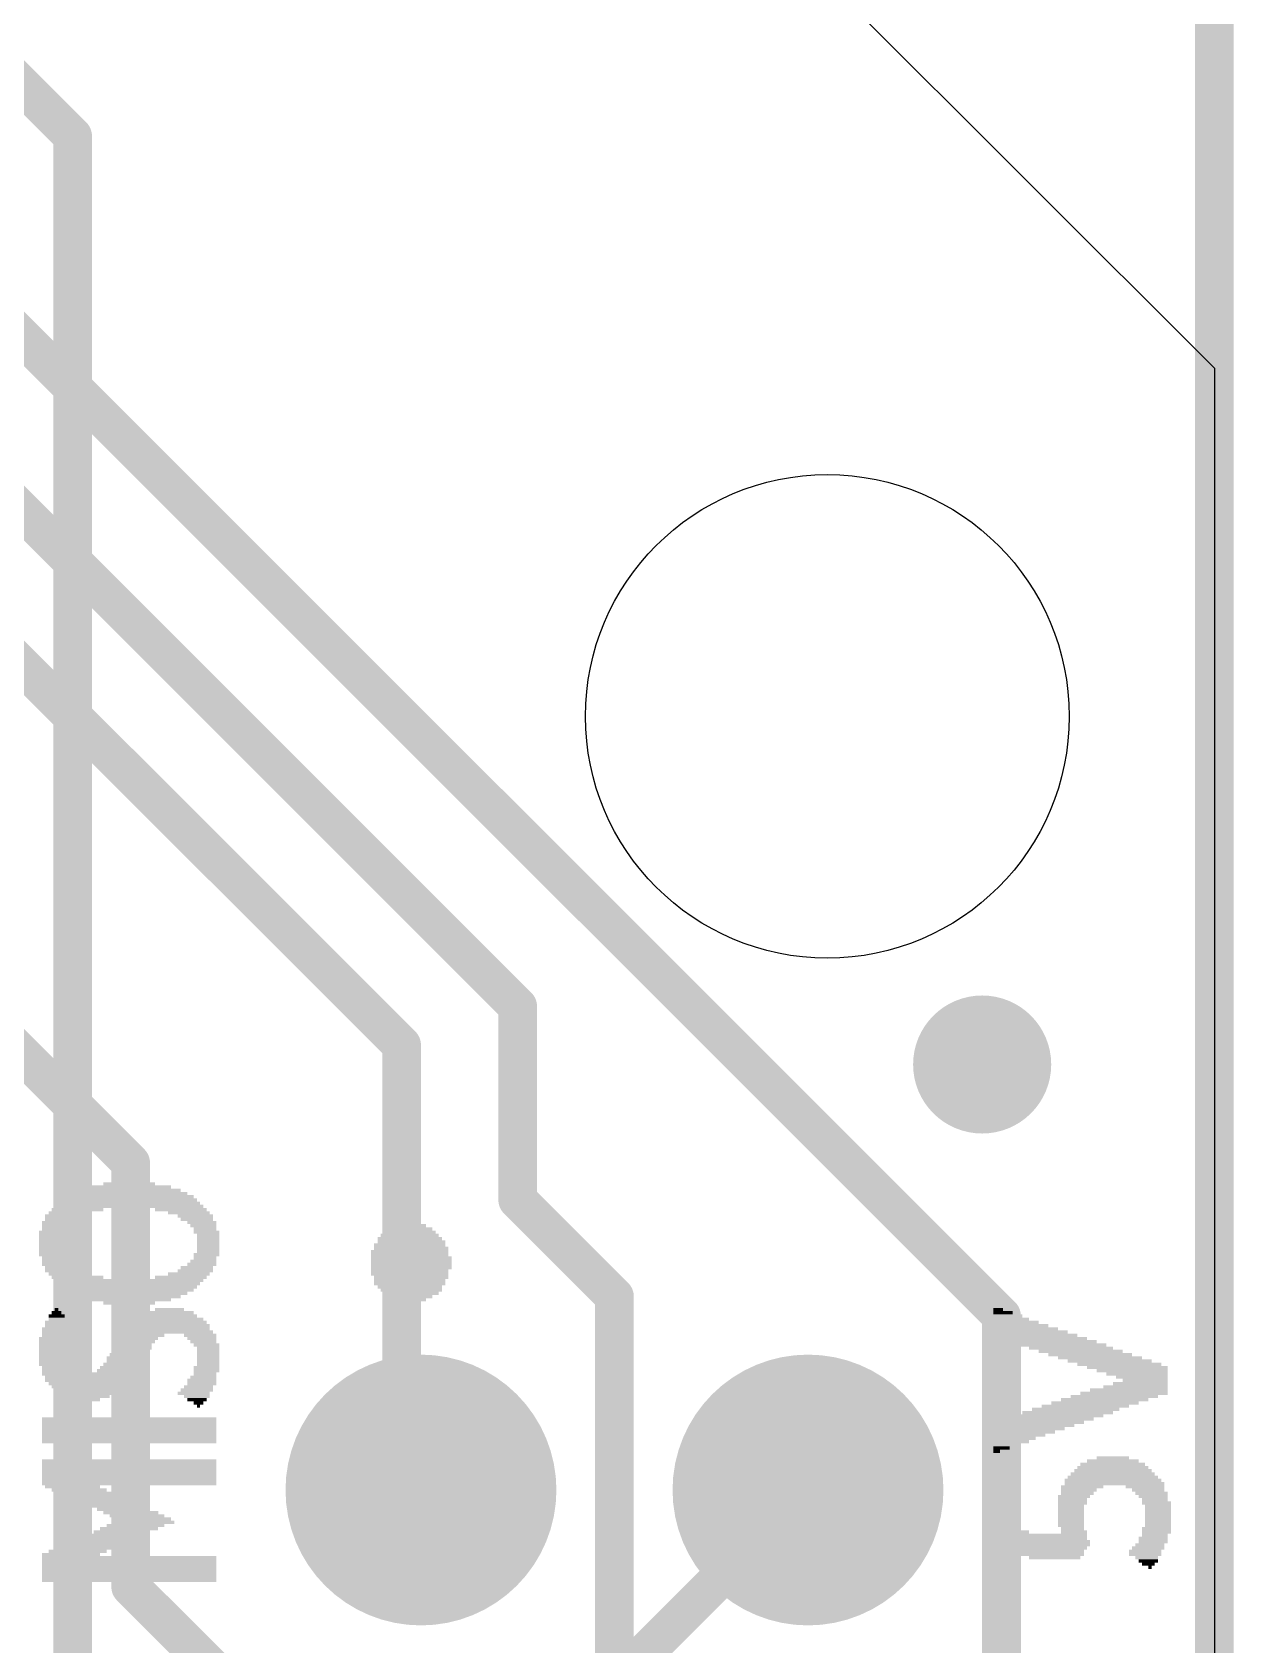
# Model space of a CAD drawing. Extents: x -3.3 to 68.7, y -0.1 to 53.5.
# Drawn here: x 60.82 to 68.71, y 29.46 to 40.05 of the extents above; entities that cross this region are included whole.
import ezdxf

# ---------------------------------------------------------------- set-up
doc = ezdxf.new("R2010")
doc.units = 0
for name, color, linetype in [('1', 12, 'CONTINUOUS'), ('16', 5, 'CONTINUOUS'), ('17', 110, 'CONTINUOUS'), ('18', 3, 'CONTINUOUS'), ('20', 53, 'CONTINUOUS'), ('200', 4, 'CONTINUOUS')]:
    doc.layers.add(name, color=color, linetype=linetype)

# ---------------------------------------------------------------- blocks, each defined once
blk = doc.blocks.new('ROUNDP')
at = {"const_width": 0.5}
blk.add_lwpolyline([(0, -0.25, 1), (0, 0.25, 1), (0, -0.25)], format="xyb", dxfattribs=at)
blk = doc.blocks.new('RECT')
blk.add_solid([(-0.5, -0.5), (0.5, -0.5), (-0.5, 0.5), (0.5, 0.5)])
blk = doc.blocks.new('ROUNDV')
at = {"const_width": 0.5}
blk.add_lwpolyline([(0, -0.25, 1), (0, 0.25, 1), (0, -0.25)], format="xyb", dxfattribs=at)

msp = doc.modelspace()

# ---------------------------------------------------------------- linework, layer by layer
at = {"layer": '1', "const_width": 0.254}
for points in [[(68.58, 53.34), (68.58, 0)], [(61.087, 39.37), (59.309, 41.148)], [(61.087, 27.686), (61.087, 39.37)], [(65.913, 30.48), (64.643, 29.21)]]:
    msp.add_lwpolyline(points, dxfattribs=at)
at = {"layer": '1', "const_width": 0.127}
for points in [[(61.1505, 39.37, 1), (61.0235, 39.37)], [(61.0421, 39.3251, 1), (61.1319, 39.4149)], [(65.9579, 30.4351, 1), (65.8681, 30.5249)]]:
    msp.add_lwpolyline(points, format="xyb", dxfattribs=at)
at = {"layer": '16', "const_width": 0.254}
for points in [[(68.58, 53.34), (68.58, 0)], [(64.008, 33.655), (56.007, 41.656)], [(63.246, 33.401), (55.88, 40.767)], [(61.468, 32.6274), (55.3195, 38.7759)], [(60.452, 38.354), (67.183, 31.623)], [(64.008, 33.655), (64.008, 32.385)], [(63.246, 33.401), (63.246, 30.607)], [(61.468, 32.6274), (61.468, 29.845)], [(64.008, 32.385), (64.643, 31.75)], [(64.643, 31.75), (64.643, 29.083)], [(67.183, 31.623), (67.183, 21.082)], [(63.246, 30.607), (63.373, 30.48)], [(61.468, 29.845), (63.373, 27.94)]]:
    msp.add_lwpolyline(points, dxfattribs=at)
at = {"layer": '16', "const_width": 0.127}
for points in [[(64.0715, 33.655, 1), (63.9445, 33.655)], [(63.9631, 33.6101, 1), (64.0529, 33.6999)], [(63.3095, 33.401, 1), (63.1825, 33.401)], [(63.2011, 33.3561, 1), (63.2909, 33.4459)], [(61.5315, 32.6274, 1), (61.4045, 32.6274)], [(61.4231, 32.5825, 1), (61.5129, 32.6723)], [(64.0529, 32.4299, 1), (63.9631, 32.3401)], [(63.9445, 32.385, 1), (64.0715, 32.385)], [(64.7065, 31.75, 1), (64.5795, 31.75)], [(64.5981, 31.7051, 1), (64.6879, 31.7949)], [(67.2465, 31.623, 1), (67.1195, 31.623)], [(67.1381, 31.5781, 1), (67.2279, 31.6679)], [(63.2909, 30.6519, 1), (63.2011, 30.5621)], [(63.1825, 30.607, 1), (63.3095, 30.607)], [(63.3281, 30.4351, 1), (63.4179, 30.5249)], [(61.5129, 29.8899, 1), (61.4231, 29.8001)], [(61.4045, 29.845, 1), (61.5315, 29.845)]]:
    msp.add_lwpolyline(points, format="xyb", dxfattribs=at)
at = {"layer": '20'}
for p, q in [((66.04, 40.386), (68.58, 37.846)), ((68.58, 37.846), (68.58, 5.08))]:
    msp.add_line(p, q, dxfattribs=at)
msp.add_circle((66.04, 35.56), 1.5875, dxfattribs=at)

# ---------------------------------------------------------------- block references
at = {"layer": '17', "xscale": 1.778, "yscale": 1.778}
for p in [(63.373, 30.48), (63.373, 30.48), (65.913, 30.48), (65.913, 30.48)]:
    msp.add_blockref('ROUNDP', p, dxfattribs=at)
at = {"layer": '18', "xscale": 0.9064, "yscale": 0.9064}
msp.add_blockref('ROUNDV', (67.056, 33.274), dxfattribs=at)
msp.add_blockref('ROUNDV', (67.056, 33.274), dxfattribs=at)
at = {"layer": '200'}
for p, xscale, yscale in [((61.4578, 32.4062), 0.8484, 0.0211), ((61.4578, 32.4273), 0.762, 0.0211), ((61.4578, 32.4485), 0.6756, 0.0213), ((61.4566, 32.4697), 0.5512, 0.0211), ((61.4578, 32.4908), 0.3404, 0.0211), ((61.0667, 32.3003), 0.2743, 0.0211), ((61.1188, 32.3215), 0.3378, 0.0213), ((61.4578, 32.3427), 0.9754, 0.0211), ((61.4578, 32.3638), 0.9296, 0.0211), ((61.4578, 32.385), 0.889, 0.0213), ((61.7969, 32.3215), 0.3378, 0.0213), ((61.849, 32.3003), 0.2743, 0.0211), ((60.9714, 32.2157), 0.1702, 0.0211), ((60.9816, 32.2368), 0.1905, 0.0211), ((60.96, 32.1945), 0.1473, 0.0213), ((61.0235, 32.2792), 0.2337, 0.0211), ((61.0133, 32.258), 0.2134, 0.0213), ((61.8922, 32.2792), 0.2337, 0.0211), ((61.9023, 32.258), 0.2134, 0.0213), ((61.9341, 32.2368), 0.1905, 0.0211), ((61.9443, 32.2157), 0.1702, 0.0211), ((61.9557, 32.1945), 0.1473, 0.0213), ((63.3095, 32.1945), 0.2743, 0.0213), ((63.3108, 32.2157), 0.1905, 0.0211), ((60.9498, 32.1733), 0.1676, 0.0211), ((60.9397, 32.1522), 0.1473, 0.0211), ((60.9397, 32.131), 0.1473, 0.0213), ((60.9397, 32.1098), 0.1473, 0.0211), ((60.9397, 32.0887), 0.1473, 0.0211), ((61.9658, 32.1733), 0.1676, 0.0211), ((61.976, 32.1522), 0.1473, 0.0211), ((61.976, 32.131), 0.1473, 0.0213), ((61.976, 32.1098), 0.1473, 0.0211), ((61.976, 32.0887), 0.1473, 0.0211), ((63.2993, 32.0887), 0.4674, 0.0211), ((63.2993, 32.131), 0.4216, 0.0213), ((63.3108, 32.1098), 0.4445, 0.0211), ((63.2993, 32.1522), 0.381, 0.0211), ((63.2993, 32.1733), 0.3404, 0.0211), ((60.9498, 32.0252), 0.1676, 0.0211), ((60.9397, 32.0675), 0.1473, 0.0213), ((60.9397, 32.0463), 0.1473, 0.0211), ((60.9714, 31.9828), 0.1702, 0.0211), ((60.96, 32.004), 0.1473, 0.0213), ((61.9443, 31.9828), 0.1702, 0.0211), ((61.9658, 32.0252), 0.1676, 0.0211), ((61.9557, 32.004), 0.1473, 0.0213), ((61.976, 32.0675), 0.1473, 0.0213), ((61.976, 32.0463), 0.1473, 0.0211), ((63.2993, 32.0463), 0.508, 0.0211), ((63.2993, 32.0252), 0.508, 0.0211), ((63.3095, 32.004), 0.5283, 0.0213), ((63.3095, 31.9828), 0.5283, 0.0211), ((63.3095, 32.0675), 0.4877, 0.0213), ((60.9816, 31.9617), 0.1905, 0.0211), ((61.0133, 31.9405), 0.2134, 0.0213), ((61.0235, 31.9193), 0.2337, 0.0211), ((61.0667, 31.8982), 0.2743, 0.0211), ((61.1188, 31.877), 0.3378, 0.0213), ((61.7969, 31.877), 0.3378, 0.0213), ((61.849, 31.8982), 0.2743, 0.0211), ((61.8922, 31.9193), 0.2337, 0.0211), ((61.9023, 31.9405), 0.2134, 0.0213), ((61.9341, 31.9617), 0.1905, 0.0211), ((63.3095, 31.9617), 0.5283, 0.0211), ((63.3095, 31.9405), 0.5283, 0.0213), ((63.2993, 31.9193), 0.508, 0.0211), ((63.2993, 31.8982), 0.508, 0.0211), ((63.3095, 31.877), 0.4877, 0.0213), ((61.4578, 31.8558), 0.9754, 0.0211), ((61.4578, 31.8347), 0.9296, 0.0211), ((61.4578, 31.8135), 0.889, 0.0213), ((61.4578, 31.7923), 0.8484, 0.0211), ((61.4578, 31.7712), 0.762, 0.0211), ((63.2993, 31.8558), 0.4674, 0.0211), ((63.2993, 31.8347), 0.4674, 0.0211), ((63.2993, 31.8135), 0.4216, 0.0213), ((63.3095, 31.7923), 0.4013, 0.0211), ((63.3095, 31.7712), 0.3607, 0.0211), ((60.9816, 31.6653), 0.0229, 0.0211), ((61.4578, 31.75), 0.6756, 0.0213), ((61.4566, 31.7288), 0.5512, 0.0211), ((61.4578, 31.7077), 0.3404, 0.0211), ((61.7233, 31.6653), 0.1905, 0.0211), ((63.2993, 31.75), 0.2946, 0.0213), ((63.2993, 31.7288), 0.2134, 0.0211), ((67.1614, 31.6653), 0.0635, 0.0211), ((61.0019, 31.5807), 0.1905, 0.0211), ((61.0133, 31.5595), 0.2134, 0.0213), ((60.9816, 31.623), 0.1041, 0.0213), ((61.0032, 31.6018), 0.1473, 0.0211), ((60.9816, 31.6442), 0.0635, 0.0211), ((61.722, 31.5595), 0.5283, 0.0213), ((61.722, 31.5807), 0.4877, 0.0211), ((61.7233, 31.6018), 0.4445, 0.0211), ((61.722, 31.623), 0.3607, 0.0213), ((61.7334, 31.6442), 0.2972, 0.0211), ((67.2465, 31.6018), 0.2337, 0.0211), ((67.2782, 31.5807), 0.2972, 0.0211), ((67.31, 31.5595), 0.3607, 0.0213), ((67.1932, 31.6442), 0.127, 0.0211), ((67.2249, 31.623), 0.1905, 0.0213), ((60.9498, 31.4748), 0.1676, 0.0211), ((60.9498, 31.4537), 0.1676, 0.0211), ((60.9714, 31.496), 0.1702, 0.0213), ((60.9816, 31.5383), 0.1905, 0.0211), ((60.9816, 31.5172), 0.1905, 0.0211), ((61.5213, 31.4748), 0.254, 0.0211), ((61.5112, 31.4537), 0.2337, 0.0211), ((61.5518, 31.496), 0.2743, 0.0213), ((61.7233, 31.5172), 0.5715, 0.0211), ((61.722, 31.5383), 0.5283, 0.0211), ((61.9239, 31.496), 0.2108, 0.0213), ((61.9341, 31.4748), 0.1905, 0.0211), ((61.9443, 31.4537), 0.1702, 0.0211), ((67.3418, 31.5383), 0.4242, 0.0211), ((67.3735, 31.5172), 0.4877, 0.0211), ((67.4053, 31.496), 0.5512, 0.0213), ((67.4586, 31.4748), 0.5715, 0.0211), ((67.5221, 31.4537), 0.5715, 0.0211), ((60.9397, 31.4325), 0.1473, 0.0213), ((60.9397, 31.4113), 0.1473, 0.0211), ((60.9397, 31.3902), 0.1473, 0.0211), ((60.9397, 31.369), 0.1473, 0.0213), ((60.9397, 31.3478), 0.1473, 0.0211), ((61.4375, 31.3478), 0.254, 0.0211), ((61.4477, 31.369), 0.2337, 0.0213), ((61.4782, 31.4113), 0.254, 0.0211), ((61.468, 31.3902), 0.2337, 0.0211), ((61.4896, 31.4325), 0.2311, 0.0213), ((61.9658, 31.4325), 0.1676, 0.0213), ((61.976, 31.4113), 0.1473, 0.0211), ((61.976, 31.3902), 0.1473, 0.0211), ((61.976, 31.369), 0.1473, 0.0213), ((61.976, 31.3478), 0.1473, 0.0211), ((67.5856, 31.4325), 0.5715, 0.0213), ((67.6389, 31.4113), 0.5512, 0.0211), ((67.7024, 31.3902), 0.5512, 0.0211), ((67.7647, 31.369), 0.5486, 0.0213), ((67.8294, 31.3478), 0.5512, 0.0211), ((60.9498, 31.3055), 0.1676, 0.0213), ((60.9397, 31.3267), 0.1473, 0.0211), ((60.9714, 31.2632), 0.1702, 0.0211), ((60.96, 31.2843), 0.1473, 0.0211), ((60.9918, 31.242), 0.2108, 0.0213), ((61.341, 31.242), 0.2743, 0.0213), ((61.374, 31.2632), 0.254, 0.0211), ((61.3943, 31.2843), 0.254, 0.0211), ((61.4045, 31.3055), 0.2337, 0.0213), ((61.4261, 31.3267), 0.2311, 0.0211), ((61.9658, 31.2843), 0.1676, 0.0211), ((61.9658, 31.2632), 0.1676, 0.0211), ((61.9557, 31.242), 0.1473, 0.0213), ((61.976, 31.3267), 0.1473, 0.0211), ((61.976, 31.3055), 0.1473, 0.0213), ((67.8929, 31.3267), 0.5512, 0.0211), ((67.9564, 31.3055), 0.5512, 0.0213), ((68.0085, 31.2843), 0.5283, 0.0211), ((68.0403, 31.2632), 0.4648, 0.0211), ((68.072, 31.242), 0.4013, 0.0213), ((61.1924, 31.2208), 0.5715, 0.0211), ((61.1823, 31.1997), 0.5512, 0.0211), ((61.1835, 31.1785), 0.508, 0.0213), ((61.1823, 31.1573), 0.4648, 0.0211), ((61.1823, 31.1362), 0.4242, 0.0211), ((61.9023, 31.1362), 0.2134, 0.0211), ((61.9138, 31.1573), 0.1905, 0.0211), ((61.9341, 31.1997), 0.1905, 0.0211), ((61.9341, 31.1785), 0.1905, 0.0213), ((61.9443, 31.2208), 0.1702, 0.0211), ((68.0187, 31.1362), 0.508, 0.0211), ((68.0618, 31.1573), 0.4216, 0.0211), ((68.0936, 31.1785), 0.3581, 0.0213), ((68.1038, 31.2208), 0.3378, 0.0211), ((68.1253, 31.1997), 0.2946, 0.0211), ((61.1835, 31.115), 0.381, 0.0213), ((61.1823, 31.0938), 0.2972, 0.0211), ((61.1823, 31.0727), 0.1702, 0.0211), ((61.8808, 31.115), 0.2108, 0.0213), ((61.9023, 31.0938), 0.1676, 0.0211), ((61.9023, 31.0727), 0.127, 0.0211), ((61.9138, 31.0515), 0.0635, 0.0213), ((61.9125, 31.0303), 0.0203, 0.0211), ((67.7329, 31.0303), 0.5715, 0.0211), ((67.7964, 31.0515), 0.5715, 0.0213), ((67.8599, 31.0727), 0.5715, 0.0211), ((67.9234, 31.0938), 0.5715, 0.0211), ((67.9869, 31.115), 0.5715, 0.0213), ((61.4578, 30.9457), 1.143, 0.0211), ((61.4578, 30.9245), 1.143, 0.0213), ((67.4268, 30.9245), 0.5944, 0.0213), ((67.4903, 30.9457), 0.5944, 0.0211), ((67.5538, 30.9668), 0.5944, 0.0211), ((67.6173, 30.988), 0.5944, 0.0213), ((67.6694, 31.0092), 0.5715, 0.0211), ((61.4578, 30.9033), 1.143, 0.0211), ((61.4578, 30.8822), 1.143, 0.0211), ((61.4578, 30.861), 1.143, 0.0213), ((61.4578, 30.8398), 1.143, 0.0211), ((61.4578, 30.8187), 1.143, 0.0211), ((67.3951, 30.9033), 0.5309, 0.0211), ((67.3633, 30.8822), 0.4674, 0.0211), ((67.3316, 30.861), 0.4039, 0.0213), ((67.2998, 30.8398), 0.3404, 0.0211), ((67.2681, 30.8187), 0.2769, 0.0211), ((61.4578, 30.7975), 1.143, 0.0213), ((67.2465, 30.7975), 0.2337, 0.0213), ((67.2148, 30.7763), 0.1702, 0.0211), ((67.183, 30.7552), 0.1067, 0.0211), ((67.1513, 30.734), 0.0432, 0.0213), ((61.4578, 30.6705), 1.143, 0.0213), ((61.4578, 30.6493), 1.143, 0.0211), ((61.4578, 30.6282), 1.143, 0.0211), ((61.4578, 30.607), 1.143, 0.0213), ((67.2148, 30.6493), 0.1702, 0.0211), ((67.2148, 30.6282), 0.1702, 0.0211), ((67.2148, 30.607), 0.1702, 0.0213), ((67.9145, 30.607), 0.508, 0.0213), ((67.9133, 30.6282), 0.4648, 0.0211), ((67.9133, 30.6493), 0.4242, 0.0211), ((67.9133, 30.6705), 0.3378, 0.0213), ((67.9133, 30.6917), 0.2108, 0.0211), ((61.4578, 30.5858), 1.143, 0.0211), ((61.4578, 30.5647), 1.143, 0.0211), ((61.4578, 30.5435), 1.143, 0.0213), ((61.4578, 30.5223), 1.143, 0.0211), ((61.087, 30.5012), 0.3607, 0.0211), ((67.2148, 30.5858), 0.1702, 0.0211), ((67.2148, 30.5647), 0.1702, 0.0211), ((67.2148, 30.5435), 0.1702, 0.0213), ((67.2148, 30.5223), 0.1702, 0.0211), ((67.2148, 30.5012), 0.1702, 0.0211), ((67.7126, 30.5012), 0.2769, 0.0211), ((67.9145, 30.5435), 0.635, 0.0213), ((67.9247, 30.5223), 0.6553, 0.0211), ((67.9133, 30.5647), 0.5918, 0.0211), ((67.9133, 30.5858), 0.5512, 0.0211), ((68.1253, 30.5012), 0.254, 0.0211), ((61.1302, 30.48), 0.3607, 0.0213), ((61.1823, 30.4588), 0.3378, 0.0211), ((61.2254, 30.4377), 0.3378, 0.0211), ((61.2775, 30.4165), 0.3607, 0.0213), ((61.3207, 30.3953), 0.3607, 0.0211), ((67.2148, 30.48), 0.1702, 0.0213), ((67.2148, 30.4588), 0.1702, 0.0211), ((67.2148, 30.4377), 0.1702, 0.0211), ((67.2148, 30.4165), 0.1702, 0.0213), ((67.2148, 30.3953), 0.1702, 0.0211), ((67.6593, 30.4377), 0.2108, 0.0211), ((67.6491, 30.4165), 0.1905, 0.0213), ((67.6491, 30.3953), 0.1905, 0.0211), ((67.6808, 30.4588), 0.2134, 0.0211), ((67.691, 30.48), 0.2337, 0.0213), ((68.1457, 30.48), 0.2134, 0.0213), ((68.1673, 30.4588), 0.2108, 0.0211), ((68.1774, 30.4377), 0.1905, 0.0211), ((68.1888, 30.4165), 0.1676, 0.0213), ((68.2003, 30.3953), 0.1905, 0.0211), ((61.3613, 30.3742), 0.3607, 0.0211), ((61.4159, 30.353), 0.3378, 0.0213), ((61.468, 30.3318), 0.3607, 0.0211), ((61.5099, 30.3107), 0.3581, 0.0211), ((61.5531, 30.2895), 0.3581, 0.0213), ((67.2148, 30.3742), 0.1702, 0.0211), ((67.2148, 30.353), 0.1702, 0.0213), ((67.2148, 30.3318), 0.1702, 0.0211), ((67.2148, 30.3107), 0.1702, 0.0211), ((67.2148, 30.2895), 0.1702, 0.0213), ((67.6389, 30.3742), 0.1702, 0.0211), ((67.6389, 30.353), 0.1702, 0.0213), ((67.6389, 30.3318), 0.1702, 0.0211), ((67.6389, 30.3107), 0.1702, 0.0211), ((67.6389, 30.2895), 0.1702, 0.0213), ((68.2104, 30.3742), 0.1702, 0.0211), ((68.2104, 30.353), 0.1702, 0.0213), ((68.2104, 30.3318), 0.1702, 0.0211), ((68.2104, 30.3107), 0.1702, 0.0211), ((68.2104, 30.2895), 0.1702, 0.0213), ((61.3512, 30.1837), 0.381, 0.0211), ((61.4045, 30.2048), 0.3607, 0.0211), ((61.4578, 30.226), 0.381, 0.0213), ((61.4998, 30.2472), 0.3785, 0.0211), ((61.5531, 30.2683), 0.4039, 0.0211), ((67.2465, 30.2048), 0.2337, 0.0211), ((67.437, 30.1837), 0.6147, 0.0211), ((67.2148, 30.2683), 0.1702, 0.0211), ((67.2148, 30.2472), 0.1702, 0.0211), ((67.2148, 30.226), 0.1702, 0.0213), ((67.6389, 30.2683), 0.1702, 0.0211), ((67.6389, 30.2472), 0.1702, 0.0211), ((67.6491, 30.226), 0.1499, 0.0213), ((67.6593, 30.2048), 0.1702, 0.0211), ((68.1888, 30.1837), 0.1676, 0.0211), ((68.2003, 30.226), 0.1905, 0.0213), ((68.2003, 30.2048), 0.1905, 0.0211), ((68.2104, 30.2683), 0.1702, 0.0211), ((68.2104, 30.2472), 0.1702, 0.0211), ((61.12, 30.0778), 0.381, 0.0211), ((61.1721, 30.099), 0.3581, 0.0213), ((61.214, 30.1202), 0.3607, 0.0211), ((61.2673, 30.1413), 0.381, 0.0211), ((61.3105, 30.1625), 0.381, 0.0213), ((67.437, 30.1625), 0.6147, 0.0213), ((67.437, 30.099), 0.6147, 0.0213), ((67.4268, 30.0778), 0.5944, 0.0211), ((67.4472, 30.1413), 0.635, 0.0211), ((67.4472, 30.1202), 0.635, 0.0211), ((68.1253, 30.0778), 0.2134, 0.0211), ((68.1457, 30.099), 0.2134, 0.0213), ((68.1571, 30.1202), 0.1905, 0.0211), ((68.1774, 30.1625), 0.1905, 0.0213), ((68.1774, 30.1413), 0.1905, 0.0211), ((61.0768, 30.0567), 0.381, 0.0211), ((61.4578, 30.0355), 1.143, 0.0213), ((61.4578, 30.0143), 1.143, 0.0211), ((61.4578, 29.9932), 1.143, 0.0211), ((61.4578, 29.972), 1.143, 0.0213), ((67.4268, 30.0567), 0.5944, 0.0211), ((67.5323, 30.0355), 0.3378, 0.0213), ((68.1253, 30.0567), 0.2134, 0.0211), ((68.1355, 30.0355), 0.1473, 0.0213), ((68.1457, 30.0143), 0.127, 0.0211), ((68.1469, 29.9932), 0.0838, 0.0211), ((68.1571, 29.972), 0.0229, 0.0213), ((61.4578, 29.9508), 1.143, 0.0211), ((61.4578, 29.9297), 1.143, 0.0211), ((61.4578, 29.9085), 1.143, 0.0213), ((61.4578, 29.8873), 1.143, 0.0211)]:
    msp.add_blockref('RECT', p, dxfattribs=dict(at, xscale=xscale, yscale=yscale))

doc.saveas('drawing.dxf')
